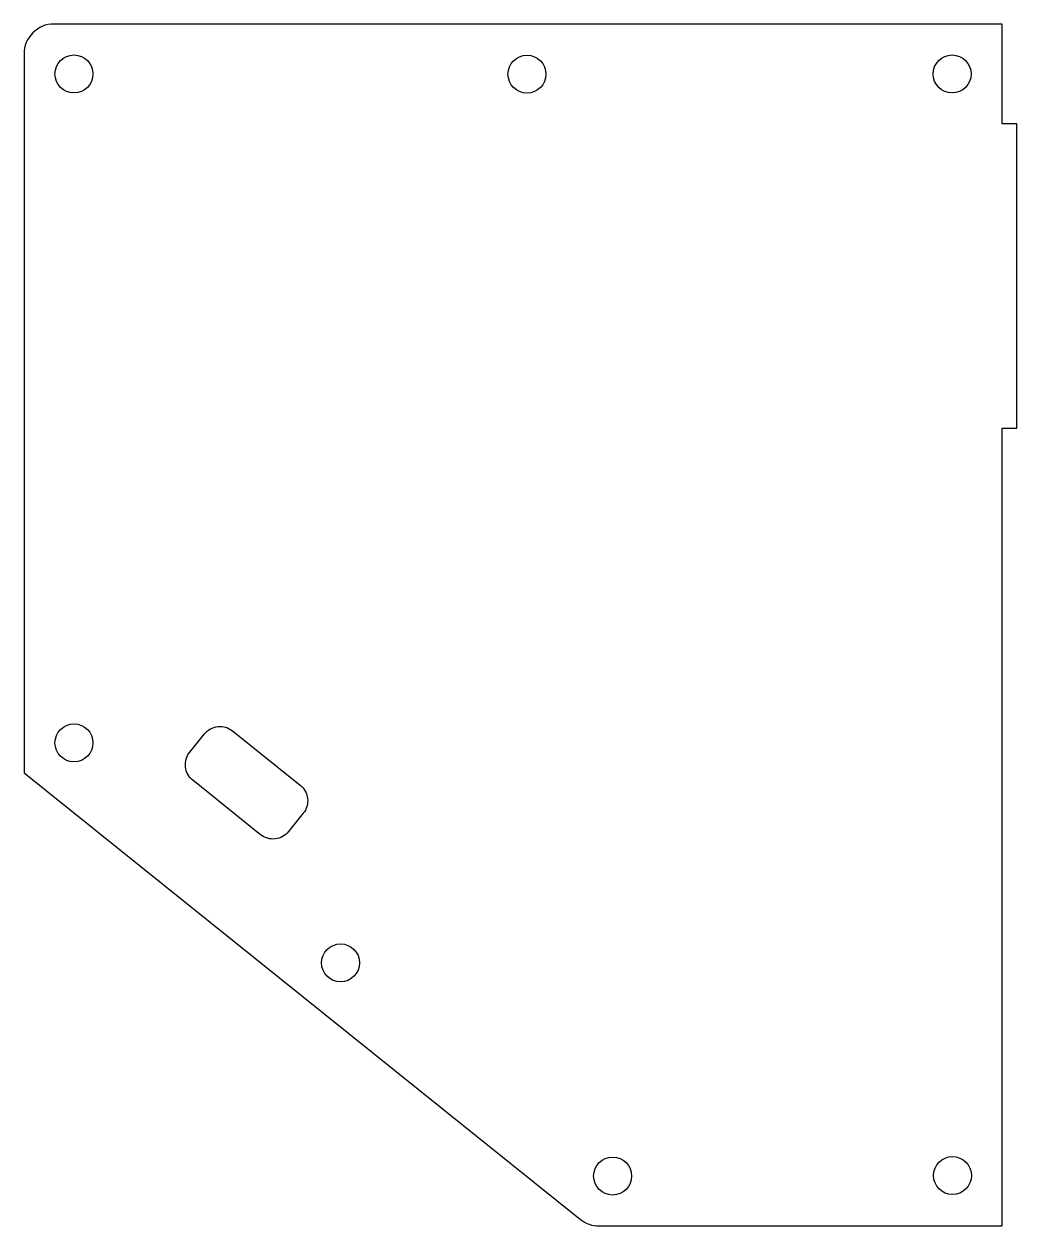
# Model space of a CAD drawing. Header units: millimetres. Extents: x 0 to 99, y -120 to 0.
import ezdxf

# ---------------------------------------------------------------- set-up
doc = ezdxf.new("R2010")
doc.units = ezdxf.units.MM
doc.layers.get('0').update_dxf_attribs({"linetype": 'CONTINUOUS'})

msp = doc.modelspace()

# ---------------------------------------------------------------- linework, layer by layer
for points in [[(3, 0, 0.414214), (0, -3), (0, -75), (55.72, -119.72, 0.170697), (57.6, -120.38), (97.95, -120.38), (97.95, -40.48), (99.45, -40.48), (99.45, -10), (97.95, -10), (97.95, 0)], [(27.97, -79.05), (26.5, -80.88, -0.414214), (23.69, -81.19), (16.9, -75.74, -0.414214), (16.6, -72.93), (18.07, -71.1, -0.414214), (20.88, -70.79), (27.66, -76.24, -0.414214)]]:
    msp.add_lwpolyline(points, format="xyb", close=True)
for centre in [(5, -5), (50.37, -5.02), (92.95, -5), (5, -72), (31.7, -94.03), (58.95, -115.38), (92.99, -115.33)]:
    msp.add_circle(centre, 1.9)

doc.saveas('drawing.dxf')
